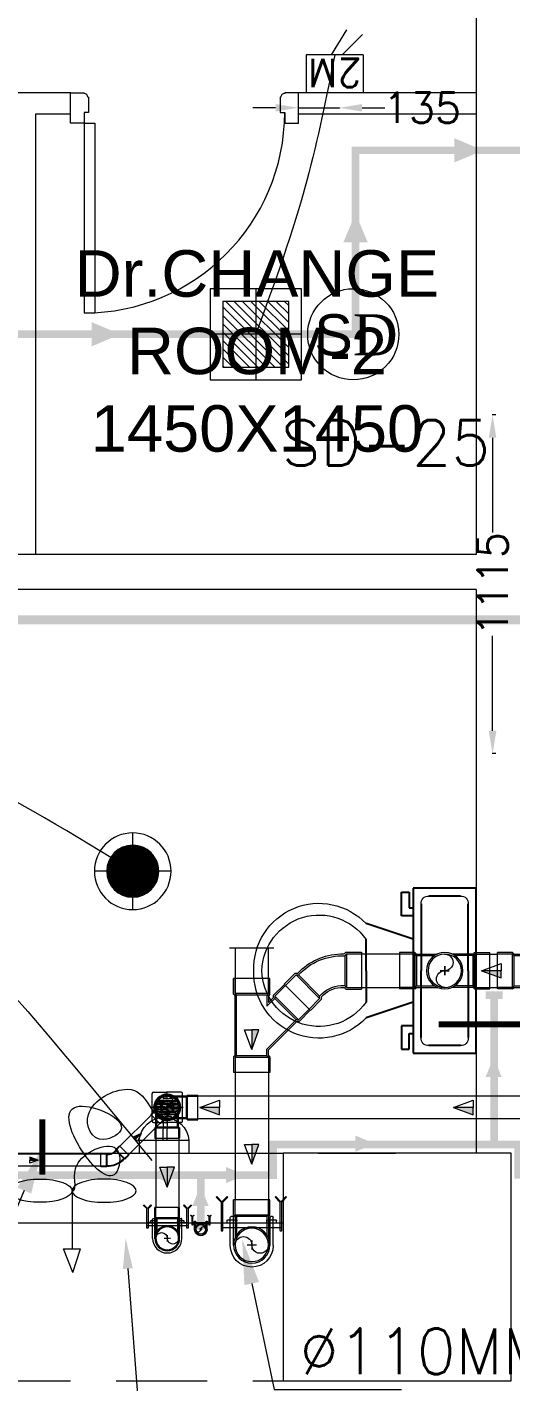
# Model space of a CAD drawing. Extents: x 3505867 to 4040009, y -660366 to -590408.
# Drawn here: x 3526646 to 3528238, y -613707 to -609247 of the extents above; entities that cross this region are included whole.
import ezdxf
from ezdxf import colors
from ezdxf.entities.mleader import LeaderData, LeaderLine
from ezdxf.math import Vec2, Vec3

# ---------------------------------------------------------------- set-up
doc = ezdxf.new("R2010")
doc.units = 0
doc.header["$LTSCALE"] = 6
doc.header["$MEASUREMENT"] = 0
for name, pattern in [('AI9-LType1', [1.875, 1.25, -0.625]), ('CENTER2', [1.125, 0.75, -0.125, 0.125, -0.125]), ('CONTINU', [0]), ('HIDDEN', [0.375, 0.25, -0.125])]:
    doc.linetypes.add(name, pattern=pattern)
doc.layers.get('0').update_dxf_attribs({"linetype": 'CONTINUOUS', "lineweight": 0})
doc.layers.get('Defpoints').update_dxf_attribs({"linetype": 'CONTINUOUS', "lineweight": 0})
for name, color, linetype, lineweight in [('22-FTfix', 8, 'CONTINUOUS', 0), ('24W UPS POWER LIGHT', 5, 'CONTINUOUS', 0), ('Chajja', 7, 'CONTINUOUS', 0), ('COL', 5, 'CONTINUOUS', 0), ('DIM', 7, 'CONTINUOUS', 0), ('DOOR', 44, 'CONTINUOUS', 0), ('ELE-12W LED', 1, 'CONTINUOUS', 0), ('ELE-24W EMERGENCY  LED LIGHT', 5, 'CONTINUOUS', 0), ('ELE-2M UPS P.SB', 3, 'CONTINUOUS', 0), ('ELE-CABLE TRAY', 31, 'CONTINUOUS', 0), ('ELE-EXHAUST FAN', 10, 'CONTINUOUS', 0), ('ELE. DB', 1, 'CONTINUOUS', 0), ('FA-BELOW SMOKE DERECTOR', 1, 'CONTINUOUS', 0), ('FA-FIRE TEXT', 7, 'CONTINUOUS', 0), ('LV.CC CEMARA', 66, 'CONTINUOUS', 0), ('MEP_HVAC_VRF_COPPER_PIPE', 6, 'CONTINUOUS', 0), ('PHE-SP', 1, 'CONTINUOUS', 0), ('phe-text', 1, 'CONTINUOUS', 0), ('PL- WASTE PIPE', 6, 'CONTINUOUS', 0), ('PL-CLAMP', 211, 'CONTINUOUS', 0), ('PL-SOFT  WATER SUPPLY PIPE', 162, 'CONTINUOUS', 0), ('PL-SOIL PIPE', 1, 'CONTINUOUS', 0), ('PL-WATER PIPE CLAMP', 6, 'CONTINUOUS', 0), ('PL-WATER PIPING', 1, 'CONTINUOUS', 0), ('WALL', 10, 'CONTINUOUS', 0)]:
    doc.layers.add(name, color=color, linetype=linetype, lineweight=lineweight)
doc.layers.add('ELE-LIGHTING WIRING', color=7, linetype='CONTINUOUS', lineweight=0, true_color=0x63d7b6)
doc.layers.add('FA-LOOPING', color=200, linetype='CONTINUOUS')
doc.styles.add('ARIAL', font='arial.ttf')
doc.styles.add('PDF Times New Roman', font='times.ttf')
doc.styles.add('ROMANS', font='romans.shx')
doc.styles.get("Standard").update_dxf_attribs({"font": 'SIMPLEX'})
doc.dimstyles.new('AEPL1', dxfattribs={"dimtxt": 100, "dimasz": 75, "dimexe": 1.25, "dimexo": 50, "dimtad": 0, "dimdec": 0, "dimtxsty": 'ROMANS', "dimcen": 2.5, "dimclrd": 7, "dimclre": 7, "dimadec": 0, "dimazin": 0, "dimtfac": 1, "dimtdec": 0, "dimtmove": 0, "dimatfit": 3, "dimfxl": 1, "dimlwd": 0, "dimlwe": 0, "dimarcsym": 0})

# ---------------------------------------------------------------- blocks, each defined once
blk = doc.blocks.new('750')
at = {"layer": 'DOOR'}
for p, q in [((-50, 705), (-47.5, 705)), ((-35, 690), (-35, 692.5)), ((-50, 45), (-47.5, 45)), ((-35, 60), (-35, 57.5)), ((50, 45), (50, 80)), ((50, 80), (675, 80)), ((50, 45), (675, 45)), ((675, 45), (675, 80))]:
    blk.add_line(p, q, dxfattribs=at)
for points in [[(15, 690), (15, 705), (50, 705), (50, 750), (-50, 750), (-50, 705)], [(-35, 690), (15, 690)], [(15, 60), (15, 45), (50, 45), (50, 0), (-50, 0), (-50, 45)], [(-35, 60), (15, 60)]]:
    blk.add_lwpolyline(points, dxfattribs=at)
for centre, start, end in [((-35, 705), 180, 270), ((-35, 45), 90, 180)]:
    blk.add_arc(centre, 12.5, start, end, dxfattribs=at)
at = {"layer": 'DOOR', "color": 145}
blk.add_arc((15, 45), 660, 0, 90, dxfattribs=at)
blk = doc.blocks.new('rhej')
at = {"color": 8, "lineweight": 25}
for p, q in [((310.4, 279.4), (310.4, -263.7)), ((517.3, 279.4), (310.4, 279.4)), ((517.3, 7.8), (517.3, 279.4)), ((271.6, 188.9), (271.6, 266.4)), ((271.6, 266.4), (297.5, 266.4)), ((297.5, 266.4), (297.5, 214.7)), ((336.3, 227.7), (336.3, 7.8)), ((465.6, 253.5), (362.2, 253.5)), ((491.5, 7.8), (491.5, 227.7)), ((310.4, 188.9), (271.6, 188.9)), ((297.5, 214.7), (310.4, 214.7)), ((310.4, 111.3), (155.3, 163)), ((155.3, 7.8), (155.3, 111.3)), ((155.3, 7.8), (155.3, -95.6)), ((336.3, -212), (336.3, 7.8)), ((491.5, 7.8), (491.5, -212)), ((517.3, -263.7), (517.3, 7.8)), ((310.4, -95.6), (155.3, -147.3)), ((271.6, -173.2), (271.6, -250.8)), ((310.4, -173.2), (271.6, -173.2)), ((297.5, -250.8), (297.5, -199.1)), ((297.5, -199.1), (310.4, -199.1)), ((271.6, -250.8), (297.5, -250.8)), ((310.4, -263.7), (517.3, -263.7)), ((465.6, -237.9), (362.2, -237.9))]:
    blk.add_line(p, q, dxfattribs=at)
at = {"color": 8, "extrusion": (0, 0, -1)}
for centre, major_axis, start_param, end_param in [((0, 15.7), (151.4, -151.4), 2.319632, 4.738539), ((358.9, 230.9), (-16.2, -16.2), 0.643501, 2.498091), ((468.8, 230.9), (16.2, -16.2), 3.785094, 5.639684), ((0.9, 2.3), (-133.6, -133.6), 0.814663, 3.31238), ((0, 0), (-151.4, -151.4), 4.686239, 7.105146), ((0.9, 13.4), (-133.6, -133.6), 4.541602, 7.039318), ((358.9, -215.2), (-16.2, -16.2), -0.927295, 0.927295), ((468.8, -215.2), (16.2, -16.2), 5.35589, 7.21048)]:
    blk.add_ellipse(centre, major_axis=major_axis, ratio=1, start_param=start_param, end_param=end_param, dxfattribs=at)
blk = doc.blocks.new('CIVIL IVF')
at = {"layer": 'Chajja', "color": 8, "linetype": 'HIDDEN', "ltscale": 200}
blk.add_line((-33055, 235.2), (-10540, 235.2), dxfattribs=at)
at = {"layer": 'COL', "color": 8}
blk.add_lwpolyline([(-15555, 985.2), (-16305, 985.2), (-16305, 235.2), (-15555, 235.2)], close=True, dxfattribs=at)
at = {"layer": 'WALL', "color": 8, "linetype": 'ByBlock'}
for p, q in [((-15670, 6910.2), (-15670, 2955.2)), ((-17005, 4475.2), (-17775, 4475.2)), ((-17005, 4405.2), (-17005, 4475.2)), ((-15670, 4475.2), (-16255, 4475.2)), ((-16255, 4405.2), (-16255, 4475.2)), ((-17120, 4405.2), (-17120, 2955.2)), ((-17005, 4405.2), (-17120, 4405.2)), ((-15670, 4405.2), (-16255, 4405.2)), ((-15670, 2955.2), (-19365, 2955.2)), ((-15670, 2840.2), (-19365, 2840.2)), ((-15670, 2840.2), (-15670, 985.2)), ((-20230, 985.2), (-16305, 985.2)), ((-22265, 755.2), (-16305, 755.2))]:
    blk.add_line(p, q, dxfattribs=at)
at = {"layer": 'WALL', "color": 8, "lineweight": 0}
blk.add_line((-16190, 985.2), (-15935, 985.2), dxfattribs=at)
at = {"layer": 'DOOR', "color": 8, "rotation": 270}
blk.add_blockref('750', (-17005, 4425.2), dxfattribs=at)
at = {"layer": 'WALL', "color": 8, "linetype": 'ByBlock'}
blk.add_blockref('rhej', (-16187.3, 1577.3), dxfattribs=at)
at = {"layer": 'DIM', "color": 8, "insert": (-16391.1, 3624.2), "char_height": 153, "width": 1198.956, "attachment_point": 5, "style": 'ARIAL'}
blk.add_mtext('Dr.CHANGE\\PROOM-2\\P1450X1450', dxfattribs=at)
blk = doc.blocks.new('RISER UP 100')
at = {"color": 0, "linetype": 'Continuous'}
for p, q in [((-98.5, 60), (-148.5, 60)), ((-148.5, -60), (-148.5, 60)), ((-98.5, 60), (-93.5, 55)), ((-93.5, 55), (-24, 55)), ((-98.5, -60), (-148.5, -60)), ((-98.5, -60), (-93.5, -55)), ((-93.5, -55), (-24, -55))]:
    blk.add_line(p, q, dxfattribs=at)
at = {"color": 8, "linetype": 'Continuous', "lineweight": 0, "ltscale": 0.005}
for p, q in [((-98.5, 55), (-148.5, 55)), ((-98.5, -55), (-98.5, 55)), ((-98.5, 55), (-93.5, 50)), ((-93.5, -50), (-93.5, 50)), ((-93.5, 50), (-33.2, 50)), ((-98.5, -55), (-148.5, -55)), ((-98.5, -55), (-93.5, -50)), ((-93.5, -50), (-33.2, -50))]:
    blk.add_line(p, q, dxfattribs=at)
at = {"color": 8, "linetype": 'CENTER2', "lineweight": 0}
for p, q in [((-15, 0), (15, 0)), ((0, 15), (0, -15))]:
    blk.add_line(p, q, dxfattribs=at)
at = {"color": 0, "linetype": 'Continuous'}
blk.add_circle((0, 0), 60, dxfattribs=at)
at = {"color": 8, "linetype": 'Continuous', "lineweight": 0, "ltscale": 0.005}
blk.add_circle((0, 0), 55, dxfattribs=at)
at = {"color": 8, "linetype": 'Continuous', "lineweight": 0}
for centre, start, end in [((0, 27.5), 90, 270), ((0, -27.5), 270, 90)]:
    blk.add_arc(centre, 27.5, start, end, dxfattribs=at)
blk = doc.blocks.new('clamp')
at = {"layer": 'PL-CLAMP'}
for p, q in [((105.4, 198.4), (168.6, 198.4)), ((105.4, 191.1), (168.6, 191.1)), ((156.2, 205.8), (161.2, 205.8)), ((156.2, 183.7), (161.2, 183.7)), ((163.2, 185.7), (163.2, 203.8)), ((170.6, 196.4), (170.6, 193.1)), ((105.4, 109.4), (168.6, 109.4)), ((105.4, 102), (168.6, 102)), ((156.2, 116.8), (161.2, 116.8)), ((156.2, 94.7), (161.2, 94.7)), ((163.2, 96.7), (163.2, 114.8)), ((170.6, 107.4), (170.6, 104))]:
    blk.add_line(p, q, dxfattribs=at)
for points in [[(138.4, 216.5, -0.414214), (139.4, 217.5), (203.1, 217.5), (214, 228.4), (215.4, 227), (203.9, 215.5), (215.3, 204), (213.9, 202.6), (203, 213.5), (139.4, 213.5, -0.414214), (138.4, 214.5), (138.4, 216.5)], [(138.4, 84.3, -0.414214), (139.4, 85.3), (203.1, 85.3), (214, 96.3), (215.4, 94.9), (203.9, 83.3), (215.3, 71.9), (213.9, 70.5), (203, 81.3), (139.4, 81.3, -0.414214), (138.4, 82.3), (138.4, 84.3)]]:
    blk.add_lwpolyline(points, format="xyb", dxfattribs=at)
for points in [[(146.2, 81.3), (146.2, 217.5)], [(156.2, 81.3), (156.2, 217.5)]]:
    blk.add_lwpolyline(points, dxfattribs=at)
for centre, radius, start, end in [((105.4, 150.2), 48.2, 90, 270), ((161.2, 203.8), 2, 0, 90), ((161.2, 185.7), 2, 270, 0), ((168.6, 196.4), 2, 0, 90), ((168.6, 193.1), 2, 270, 0), ((161.2, 114.8), 2, 0, 90), ((161.2, 96.7), 2, 270, 0), ((168.6, 107.4), 2, 0, 90), ((168.6, 104), 2, 270, 0)]:
    blk.add_arc(centre, radius, start, end, dxfattribs=at)
blk = doc.blocks.new('A$C0B1B3CFA')
at = {"layer": 'PHE-SP'}
h = blk.add_hatch(color=7, dxfattribs=at)
h.dxf.hatch_style = 1
h.paths.add_polyline_path([(-0.0495, 0.0226), (-0.0495, 0), (0.0124, 0)])
at = {"layer": 'PHE-SP', "color": 7}
for points in [[(-0.0495, 0), (0.0124, 0), (-0.0495, 0.0226), (-0.0495, 0)], [(-0.0495, 0), (0.0124, 0), (-0.0495, -0.0226), (-0.0495, 0)]]:
    blk.add_lwpolyline(points, dxfattribs=at)
blk = doc.blocks.new('Z$W@#3BD47561')
at = {"layer": 'PHE-SP', "xscale": 49.00933755098914, "yscale": 49.00933755098914, "zscale": 49.00933755098914, "rotation": 270}
blk.add_blockref('A$C0B1B3CFA', (0, 0), dxfattribs=at)
blk = doc.blocks.new('Z$W@#4AA511D8')
at = {"layer": 'phe-text', "linetype": 'ByBlock', "lineweight": -2, "ltscale": 0.5, "xscale": 0.0244727334018079, "yscale": 0.0244727334018079, "zscale": 0.0244727334018079, "rotation": 270}
blk.add_blockref('Z$W@#3BD47561', (0.0148, 0), dxfattribs=at)
blk = doc.blocks.new('A$C525867A1')
at = {"layer": '22-FTfix', "color": 1, "lineweight": 0}
for p, q in [((-3.7, 76.6), (-40.1, 40.1)), ((76.4, 3.7), (3.3, 76.6)), ((-76.6, 3.5), (-40.1, 40.1)), ((42, 42.1), (-42, -42.1)), ((-3.5, -76.4), (-76.6, -3.4)), ((3.4, -76.4), (39.9, -39.8)), ((76.4, -3.3), (39.9, -39.8))]:
    blk.add_line(p, q, dxfattribs=at)
at = {"layer": '22-FTfix', "color": 1, "linetype": 'AI9-LType1', "lineweight": 0}
blk.add_line((42, -41.9), (-42.2, 42.1), dxfattribs=at)
at = {"layer": '22-FTfix', "color": 3, "lineweight": 0}
for p, q in [((-18.4, 18.3), (-39.5, -2.8)), ((-10.4, 10.4), (-35.8, -15.1)), ((-14.5, 14.5), (-35.7, -6.6)), ((-23.3, 23.2), (-32.4, 14)), ((-6.5, 6.5), (-31.9, -18.9)), ((-23.3, 23.2), (-14.1, 32.4)), ((-18.4, 18.3), (2.7, 39.5)), ((-14.5, 14.5), (6.6, 35.7)), ((-10.4, 10.4), (15, 35.8)), ((-6.5, 6.5), (18.9, 32)), ((-1.9, 1.2), (-1.5, 1.5)), ((-1.4, 0.7), (-1.9, 1.2)), ((-1.2, 1.9), (-1.5, 1.5)), ((-0.7, 1.4), (-1.2, 1.9)), ((1.2, 1.9), (0.7, 1.4)), ((1.9, 1.2), (1.2, 1.9)), ((1.9, 1.2), (1.4, 0.7)), ((5.2, 9.3), (24.6, 28.7)), ((6.5, -6.5), (31.9, 18.9)), ((9.2, 5.2), (28.6, 24.6)), ((10.4, -10.4), (35.8, 15.1)), ((14.5, -14.5), (35.7, 6.6)), ((18.4, -18.3), (39.5, 2.8)), ((-9.2, -5.2), (-28.6, -24.6)), ((-5.2, -9.3), (-24.6, -28.7)), ((6.5, -6.5), (-18.9, -32)), ((10.4, -10.4), (-15, -35.8)), ((14.5, -14.5), (-6.6, -35.7)), ((18.4, -18.3), (-2.7, -39.5)), ((-1.9, -1.2), (-1.4, -0.7)), ((-1.2, -1.9), (-1.9, -1.2)), ((-1.2, -1.9), (-0.7, -1.4)), ((1.2, -1.9), (0.7, -1.4)), ((1.2, -1.9), (1.5, -1.5)), ((1.9, -1.2), (1.4, -0.7)), ((1.9, -1.2), (1.5, -1.5)), ((23.3, -23.2), (14.1, -32.4)), ((23.3, -23.2), (32.4, -14))]:
    blk.add_line(p, q, dxfattribs=at)
at = {"layer": '22-FTfix', "color": 1, "lineweight": 0}
blk.add_circle((-0.1, 0.1), 49.4, dxfattribs=at)
at = {"layer": '22-FTfix', "color": 3, "lineweight": 0}
for centre, radius in [((0, 0), 45.2), ((-0.1, -0.1), 44.9), ((0, 0), 4.18), ((0, 0), 3.93)]:
    blk.add_circle(centre, radius, dxfattribs=at)
at = {"layer": '22-FTfix', "color": 1, "lineweight": 0}
for points in [[(-35.3, 35.2), (-15.9, 54.6), (15.5, 54.6), (35, 35.3), (54.4, 15.9), (54.4, -15.6), (35, -35)], [(-35.3, 35.2), (-54.6, 15.8), (-54.6, -15.7), (-35.2, -35), (-15.8, -54.4), (15.7, -54.4), (35, -35)]]:
    blk.add_open_spline(points, degree=3, knots=[0, 0, 0, 0, 1, 1, 1, 2, 2, 2, 2], dxfattribs=at)
for points in [[(3.3, 76.6), (1.4, 78.5), (-1.8, 78.5), (-3.7, 76.6)], [(-76.6, 3.5), (-78.5, 1.6), (-78.5, -1.5), (-76.6, -3.4)], [(76.4, -3.3), (78.3, -1.4), (78.3, 1.8), (76.4, 3.7)], [(-3.5, -76.4), (-1.6, -78.3), (1.5, -78.3), (3.4, -76.4)]]:
    blk.add_open_spline(points, degree=3, dxfattribs=at)
at = {"layer": '22-FTfix', "color": 3, "lineweight": 0}
for points in [[(-36.8, 17.1), (-37.4, 15.7), (-36.8, 14.1), (-35.5, 13.5), (-34.4, 13), (-33.2, 13.2), (-32.4, 14)], [(-14.1, 32.4), (-13, 33.4), (-13, 35.2), (-14.1, 36.2), (-14.9, 37), (-16.1, 37.2), (-17.2, 36.7)], [(6.6, 35.7), (7.6, 36.7), (7.6, 38.5), (6.6, 39.5), (5.5, 40.6), (3.8, 40.6), (2.7, 39.5)], [(5.2, 9.3), (4.1, 8.1), (4.1, 6.3), (5.2, 5.2), (6.3, 4.1), (8.1, 4.1), (9.2, 5.2)], [(18.9, 32), (19.9, 33), (19.9, 34.8), (18.9, 35.8), (17.8, 36.9), (16.1, 36.9), (15, 35.8)], [(28.6, 24.6), (29.7, 25.7), (29.7, 27.6), (28.6, 28.7), (27.5, 29.8), (25.7, 29.8), (24.6, 28.7)], [(35.8, 15.1), (36.8, 16.2), (36.8, 17.9), (35.8, 18.9), (34.7, 20), (33, 20), (31.9, 18.9)], [(39.5, 2.8), (40.6, 3.9), (40.5, 5.6), (39.5, 6.6), (38.4, 7.7), (36.7, 7.7), (35.7, 6.6)], [(-39.5, -2.8), (-40.6, -3.9), (-40.5, -5.6), (-39.5, -6.6), (-38.4, -7.7), (-36.7, -7.7), (-35.7, -6.6)], [(-35.8, -15.1), (-36.8, -16.2), (-36.8, -17.9), (-35.8, -18.9), (-34.7, -20), (-33, -20), (-31.9, -18.9)], [(-28.6, -24.6), (-29.7, -25.7), (-29.7, -27.6), (-28.6, -28.7), (-27.5, -29.8), (-25.7, -29.8), (-24.6, -28.7)], [(-18.9, -32), (-19.9, -33), (-19.9, -34.8), (-18.9, -35.8), (-17.8, -36.9), (-16.1, -36.9), (-15, -35.8)], [(-5.2, -9.3), (-4.1, -8.1), (-4.1, -6.3), (-5.2, -5.2), (-6.3, -4.1), (-8.1, -4.1), (-9.2, -5.2)], [(-6.6, -35.7), (-7.6, -36.7), (-7.6, -38.4), (-6.6, -39.5), (-5.5, -40.6), (-3.8, -40.6), (-2.7, -39.5)], [(14.1, -32.4), (13, -33.4), (13, -35.1), (14.1, -36.2), (14.9, -37), (16.1, -37.2), (17.2, -36.7)], [(36.8, -17.1), (37.4, -15.7), (36.8, -14.1), (35.5, -13.5), (34.4, -13), (33.2, -13.2), (32.4, -14)]]:
    blk.add_open_spline(points, degree=3, knots=[0, 0, 0, 0, 1, 1, 1, 2, 2, 2, 2], dxfattribs=at)
for points in [[(-28.7, 28.6), (-32, 25.3), (-34.8, 21.4), (-36.8, 17.1)], [(-17.2, 36.7), (-21.4, 34.7), (-25.3, 32), (-28.7, 28.6)], [(-1.4, -0.7), (-1, -0.3), (-1, 0.3), (-1.4, 0.7)], [(-0.7, 1.4), (-0.3, 1), (0.3, 1), (0.7, 1.4)], [(1.4, 0.7), (1, 0.3), (1, -0.3), (1.4, -0.7)], [(0.7, -1.4), (0.3, -1), (-0.3, -1), (-0.7, -1.4)], [(17.2, -36.7), (21.4, -34.7), (25.3, -32), (28.7, -28.6)], [(28.7, -28.6), (32, -25.3), (34.8, -21.4), (36.8, -17.1)]]:
    blk.add_open_spline(points, degree=3, dxfattribs=at)
blk = doc.blocks.new('G$C6D3250BF')
at = {"layer": 'PL- WASTE PIPE', "linetype": 'ByBlock', "ltscale": 5, "xscale": -0.08841918452952499, "yscale": 0.08841918454157253, "zscale": 0.08841918448567115, "rotation": 225.0593839872961}
blk.add_blockref('A$C525867A1', (0, 0), dxfattribs=at)
blk = doc.blocks.new('WATER PIPE CLAMP')
at = {"layer": 'PL-CLAMP'}
for p, q in [((-61.4, 87.2), (-62.5, 86.1)), ((-62.5, 86.1), (-54, 77.6)), ((-52.5, 78.2), (-61.4, 87.2)), ((-43.4, 87.3), (-52.5, 78.2)), ((-50.9, 77.6), (-42.3, 86.2)), ((-42.3, 86.2), (-43.4, 87.3)), ((42.1, 87.2), (41, 86.1)), ((41, 86.1), (49.5, 77.6)), ((51.1, 78.3), (42.1, 87.2)), ((60.2, 87.4), (51.1, 78.3)), ((52.7, 77.6), (61.3, 86.2)), ((61.3, 86.2), (60.2, 87.4)), ((-54, 77.6), (-54, 27.7)), ((-54, 40.9), (52.7, 41)), ((-54, 33.1), (52.7, 33.1)), ((-53.2, 27), (-51.7, 27)), ((-50.9, 27.7), (-50.9, 77.6)), ((-43.6, 40.9), (-43.6, 44.8)), ((-42, 46.4), (-27.8, 46.4)), ((-37.8, 1.1), (-37.8, 50.6)), ((-33.6, 52.2), (-36.2, 52.2)), ((-32, 1.1), (-32, 50.6)), ((-26.2, 40.9), (-26.3, 44.8)), ((26.2, 41), (26.2, 44.8)), ((27.8, 46.4), (41.9, 46.4)), ((32, 1.1), (32, 50.6)), ((36.2, 52.2), (33.5, 52.2)), ((37.8, 1.1), (37.7, 50.6)), ((43.5, 41), (43.5, 44.8)), ((49.5, 77.6), (49.6, 27.8)), ((50.3, 27), (51.9, 27)), ((52.7, 27.8), (52.7, 77.6))]:
    blk.add_line(p, q, dxfattribs=at)
for centre, radius, start, end in [((-53.2, 27.7), 0.784, 180.02402, 270.02402), ((-51.7, 27.7), 0.784, 270.02402, 0.02402), ((-42, 44.8), 1.57, 90.025, 180.025), ((-36.2, 50.6), 1.57, 90.025, 180.025), ((0, 1.1), 37.8, 180.025, 0.025), ((-33.6, 50.6), 1.57, 0.025, 90.025), ((-27.8, 44.8), 1.57, 0.025, 90.025), ((27.8, 44.8), 1.57, 90.025, 180.025), ((33.5, 50.6), 1.57, 90.025, 180.025), ((36.2, 50.6), 1.57, 0.025, 90.025), ((41.9, 44.8), 1.57, 0.025, 90.025), ((50.3, 27.8), 0.784, 180.02402, 270.02402), ((51.9, 27.8), 0.784, 270.02402, 0.02402)]:
    blk.add_arc(centre, radius, start, end, dxfattribs=at)
blk = doc.blocks.new('1234WE12')
at = {"layer": 'PL-SOFT  WATER SUPPLY PIPE', "color": 8, "linetype": 'CENTER2', "lineweight": 0}
for p, q in [((4.4, 0), (-4.4, 0)), ((0, 4.4), (0, -4.3))]:
    blk.add_line(p, q, dxfattribs=at)
at = {"layer": 'PL-SOFT  WATER SUPPLY PIPE', "color": 3, "linetype": 'Continuous'}
blk.add_circle((0, 0), 17.5, dxfattribs=at)
at = {"layer": 'PL-SOFT  WATER SUPPLY PIPE', "color": 8, "linetype": 'Continuous', "lineweight": 0, "ltscale": 0.005}
blk.add_circle((0, 0), 16, dxfattribs=at)
at = {"layer": 'PL-SOFT  WATER SUPPLY PIPE', "color": 8, "linetype": 'Continuous', "lineweight": 0}
for centre, start, end in [((-8, 0), 180.1383, 0.1383), ((8, 0), 0.1383, 180.1383)]:
    blk.add_arc(centre, 8, start, end, dxfattribs=at)
blk = doc.blocks.new('100 ELBOW')
at = {"color": 0, "linetype": 'Continuous'}
for p, q in [((72.2, 60.9), (66.6, 55.2)), ((72.2, 60.9), (123.7, 60.9)), ((123.7, 60.9), (123.7, -60.9)), ((-77.3, 0.5), (-85.9, -8)), ((-94.1, -8), (-130.6, -44.4)), ((-130.6, -44.4), (-44.4, -130.6)), ((-94.1, -8), (-85.9, -8)), ((-0.4, -78.2), (-8, -85.8)), ((-8, -94.1), (-8, -85.8)), ((72.2, -60.9), (66.4, -55.1)), ((72.2, -60.9), (123.7, -60.9)), ((-8, -94.1), (-44.4, -130.6))]:
    blk.add_line(p, q, dxfattribs=at)
at = {"color": 8, "linetype": 'Continuous', "lineweight": 0, "ltscale": 0.005}
for p, q in [((68.7, -49.1), (68.7, 49.1)), ((74.6, 55), (68.9, 49.3)), ((74.6, -55), (74.6, 55)), ((74.6, 55), (123.7, 55)), ((-91.7, -13.9), (-126.4, -48.6)), ((-91.7, -13.9), (-13.9, -91.7)), ((-91.7, -13.9), (-83.3, -13.9)), ((-83.4, -13.9), (-13.9, -83.3)), ((-4.5, -73.9), (-13.9, -83.3)), ((-13.9, -91.7), (-13.9, -83.3)), ((74.6, -55), (68.9, -49.3)), ((74.6, -55), (123.7, -55)), ((-13.9, -91.7), (-48.6, -126.4))]:
    blk.add_line(p, q, dxfattribs=at)
at = {"color": 8, "linetype": 'Continuous', "ltscale": 0.005}
blk.add_line((-72.3, -2.8), (-73.3, -3.7), dxfattribs=at)
at = {"color": 8, "linetype": 'Continuous', "lineweight": 0, "ltscale": 0.005}
for centre, radius, start, end in [((61.5, -148.1), 197.5, 87.8618, 137.18), ((60.9, -147.1), 98.2, 85.3383, 131.766)]:
    blk.add_arc(centre, radius, start, end, dxfattribs=at)
at = {"color": 0, "linetype": 'Continuous'}
for centre, radius, start, end in [((61.6, -148.2), 203.5, 88.5977, 133.0508), ((60.9, -147.1), 92.3, 86.6643, 131.6643)]:
    blk.add_arc(centre, radius, start, end, dxfattribs=at)
blk = doc.blocks.new('Y 100x100')
at = {"color": 0, "linetype": 'Continuous'}
for p, q in [((-107.5, 192.3), (-192.3, 107.5)), ((-70.7, 155.5), (-107.5, 192.3)), ((-60, 159.9), (-60, 212)), ((-60, 212), (60, 212)), ((60, 159.9), (60, 212)), ((-70.7, 155.5), (-70.7, 148.4)), ((-70.7, 148.4), (-55, 132.8)), ((-60, 159.9), (-55, 154.9)), ((-55, 154.9), (-55, 132.8)), ((60, 159.9), (55, 154.9)), ((55, -40.9), (55, 154.9)), ((-155.5, 70.7), (-192.3, 107.5)), ((-155.5, 70.7), (-148.4, 70.7)), ((-55, -22.8), (-148.4, 70.7)), ((-60, -45.9), (-55, -40.9)), ((-55, -40.9), (-55, -22.8)), ((60, -45.9), (55, -40.9)), ((-60, -45.9), (-60, -98)), ((60, -45.9), (60, -98)), ((-60, -98), (60, -98))]:
    blk.add_line(p, q, dxfattribs=at)
at = {"color": 8, "linetype": 'Continuous', "lineweight": 0, "ltscale": 0.005}
for p, q in [((-75.7, 153.4), (-111, 188.8)), ((-55, 162), (-55, 212)), ((55, 162), (55, 212)), ((-75.7, 153.4), (-153.4, 75.7)), ((-75.7, 146.4), (-146.4, 75.7)), ((-75.7, 153.4), (-75.7, 146.4)), ((-50, 120.7), (-75.7, 146.4)), ((-55, 162), (55, 162)), ((-55, 162), (-50, 157)), ((-50, 157), (50, 157)), ((-50, 157), (-50, 120.7)), ((55, 162), (50, 157)), ((50, -43), (50, 157)), ((-153.4, 75.7), (-188.8, 111)), ((-153.4, 75.7), (-146.4, 75.7)), ((-50, -20.7), (-146.4, 75.7)), ((-55, -48), (-50, -43)), ((-50, -43), (-50, -20.7)), ((-50, -43), (50, -43)), ((55, -48), (50, -43)), ((-55, -48), (-55, -98)), ((-55, -48), (55, -48)), ((55, -48), (55, -98))]:
    blk.add_line(p, q, dxfattribs=at)
blk = doc.blocks.new('G$C99CFA899')
at = {"layer": 'PL-SOIL PIPE', "color": 1, "linetype": 'Continuous', "xscale": -0.04000032317017042, "yscale": 0.04000032313166619, "zscale": 0.04000032317841742, "rotation": 359.9085631603115}
blk.add_blockref('Y 100x100', (0, 0), dxfattribs=at)
blk = doc.blocks.new('18W LED')
at = {"layer": 'ELE-12W LED'}
h = blk.add_hatch(dxfattribs=at)
h.set_pattern_fill('ANSI31', color=252)
h.set_pattern_definition([(45, (-1135553.9097, 459369.4158), (-2.24506403, 2.24506403), [])])
edge = h.paths.add_edge_path()
edge.add_arc((0, 0), 85.7, 0, 360)
at = {"layer": 'ELE-12W LED', "color": 1}
for p, q in [((0, -126.1), (0, 126.1)), ((-126.1, 0), (126.1, 0))]:
    blk.add_line(p, q, dxfattribs=at)
for radius in [126.1, 85.7]:
    blk.add_circle((0, 0), radius, dxfattribs=at)
blk = doc.blocks.new('A$C44D17E71')
at = {"layer": 'ELE-EXHAUST FAN', "color": 1}
for p, q in [((-13.3, 0.72), (-9.75, 2.1)), ((-9.75, 2.1), (-9.75, -0.48)), ((-13.3, 0.72), (-9.75, -0.48)), ((-0.97, 0.81), (-9.75, 0.81)), ((6.62, -9.32), (4.71, -9.31)), ((4.71, -9.31), (4.71, -16.8)), ((6.59, -16.81), (6.62, -9.32)), ((6.61, -12.95), (10.07, -12.97)), ((6.61, -13.55), (10.06, -13.57)), ((6.59, -16.81), (4.71, -16.8))]:
    blk.add_line(p, q, dxfattribs=at)
blk.add_ellipse((-0.97, 5.64), major_axis=(0, -4.83), ratio=0.36355, dxfattribs=at)
at = {"layer": 'ELE-EXHAUST FAN', "color": 1, "extrusion": (0, 0, -1)}
blk.add_ellipse((-0.97, -4.02), major_axis=(0, 4.83), ratio=0.36355, dxfattribs=at)
blk.add_ellipse((6.31, -13.06), major_axis=(0.02, 3.76), ratio=1, start_param=0.079283, end_param=3.06231, dxfattribs=at)
at = {"layer": 'ELE-EXHAUST FAN', "color": 1}
blk.add_open_spline([(-1.04, 0.81), (-0.79, -0.3), (3.44, 2.5), (7.59, -7.04), (-0.96, -5.98), (5.22, 0.41), (14.27, 3.09), (9.16, -9.39), (5.43, -2.53), (11.73, 0.02), (16.82, -10.79), (10.14, -10.71), (10.07, -12.97)], degree=3, knots=[0, 0, 0, 0, 6.261699, 12.352893, 15.787239, 21.858742, 28.752755, 35.678217, 39.225495, 45.354107, 53.693878, 67.421453, 67.421453, 67.421453, 67.421453], dxfattribs=at)
blk = doc.blocks.new('24w led emeregency')
at = {"layer": 'ELE-24W EMERGENCY  LED LIGHT'}
h = blk.add_hatch(dxfattribs=at)
h.set_pattern_fill('ANSI31', scale=166.67, style=0)
h.paths.add_polyline_path([(-115.4, -115.4), (-115.4, 115.4), (115.4, 115.4), (115.4, -115.4)])
at = {"layer": 'ELE-24W EMERGENCY  LED LIGHT', "color": 5}
for p, q in [((0, 160), (0, -160)), ((-160, 0), (160, 0))]:
    blk.add_line(p, q, dxfattribs=at)
for points in [[(-160, -160), (-160, 160), (160, 160), (160, -160)], [(-115.4, -115.4), (-115.4, 115.4), (115.4, 115.4), (115.4, -115.4)]]:
    blk.add_lwpolyline(points, close=True, dxfattribs=at)
blk = doc.blocks.new('2M UPS SB')
at = {"layer": 'ELE-2M UPS P.SB', "color": 3}
for p, q in [((-133.8, 160), (-69.3, 265.2)), ((-88.2, 160), (-3.4, 244.9)), ((-240, 160), (-240, 0)), ((0, 160), (-240, 160)), ((0, 160), (0, 0))]:
    blk.add_line(p, q, dxfattribs=at)
blk.add_text('2M', height=120, rotation=180, dxfattribs=at).set_placement((-6, 143))
blk = doc.blocks.new('*D537')
at = {"layer": 'Defpoints', "color": 0, "linetype": 'ByBlock', "transparency": 16777216}
for p in [(-9995, 4475.2), (-9860, 4475.2), (-9860, 4425.6)]:
    blk.add_point(p, dxfattribs=at)
at = {"layer": 'ELE-CABLE TRAY', "color": 7, "linetype": 'ByBlock', "lineweight": 0, "transparency": 16777216}
for p, q in [((-10070, 4425.6), (-10145, 4425.6)), ((-9995, 4425.6), (-9860, 4425.6)), ((-9995, 4425.2), (-9995, 4424.4)), ((-9860, 4425.2), (-9860, 4424.4)), ((-9785, 4425.6), (-9710, 4425.6))]:
    blk.add_line(p, q, dxfattribs=at)
at = {"layer": 'ELE-CABLE TRAY', "color": 7, "linetype": 'ByBlock', "transparency": 16777216}
for points in [[(-10070, 4413.1), (-10070, 4438.1), (-9995, 4425.6)], [(-9785, 4438.1), (-9785, 4413.1), (-9860, 4425.6)]]:
    blk.add_solid(points, dxfattribs=at)
at = {"layer": 'ELE-CABLE TRAY', "color": 0, "linetype": 'ByBlock', "transparency": 16777216, "insert": (-9587.9, 4425.6), "char_height": 100, "attachment_point": 5, "style": 'ROMANS'}
blk.add_mtext('135', dxfattribs=at)
blk = doc.blocks.new('*D308')
at = {"layer": 'Defpoints', "color": 0, "linetype": 'ByBlock', "transparency": 16777216}
for p in [(-9295, 3414.8), (-9355.9, 2300.2), (-9295, 2300.2)]:
    blk.add_point(p, dxfattribs=at)
at = {"layer": 'ELE-CABLE TRAY', "color": 7, "linetype": 'ByBlock', "lineweight": 0, "transparency": 16777216}
for p, q in [((-9345, 3414.8), (-9357.2, 3414.8)), ((-9355.9, 3339.8), (-9355.9, 3027.2)), ((-9355.9, 2375.2), (-9355.9, 2687.8)), ((-9345, 2300.2), (-9357.2, 2300.2))]:
    blk.add_line(p, q, dxfattribs=at)
at = {"layer": 'ELE-CABLE TRAY', "color": 7, "linetype": 'ByBlock', "transparency": 16777216}
for points in [[(-9343.4, 3339.8), (-9368.4, 3339.8), (-9355.9, 3414.8)], [(-9368.4, 2375.2), (-9343.4, 2375.2), (-9355.9, 2300.2)]]:
    blk.add_solid(points, dxfattribs=at)
at = {"layer": 'ELE-CABLE TRAY', "color": 0, "linetype": 'ByBlock', "transparency": 16777216, "insert": (-9355.9, 2857.5), "char_height": 100, "attachment_point": 5, "rotation": 90, "style": 'ROMANS'}
blk.add_mtext('1115', dxfattribs=at)
blk = doc.blocks.new('SMOKE DETECTOR')
at = {"layer": 'FA-BELOW SMOKE DERECTOR', "color": 7}
blk.add_circle((931028.7, -118293.9), 166, dxfattribs=at)
at = {"layer": 'FA-BELOW SMOKE DERECTOR', "insert": (930887.1, -118373), "char_height": 150, "attachment_point": 7, "style": 'PDF Times New Roman'}
blk.add_mtext('{\\fArial|b0|i0|c0|p34;S}D', dxfattribs=at)
blk = doc.blocks.new('DSFREWR')
at = {"layer": 'FA-LOOPING', "linetype": 'ByBlock', "const_width": 25}
blk.add_lwpolyline([(-15870.4, 6646.5), (-10895, 6646.5), (-10895, 6073.5), (-11334.2, 6073.5), (-11334.2, 3680.2), (-9806.8, 3680.2), (-9806.8, 4285.6), (-1870.8, 4285.6)], dxfattribs=at)
at = {"layer": 'FA-LOOPING', "color": 200, "linetype": 'CONTINU'}
for points in [[(-9482.2, 4285.6, 80.4, 0, 0), (-9387.4, 4285.6, 0, 0, 0)], [(-9806.8, 3982.9, 80.4, 0, 0), (-9806.8, 4077.7, 0, 0, 0)], [(-10675.6, 3680.2, 80.4, 0, 0), (-10580.8, 3680.2, 0, 0, 0)]]:
    blk.add_lwpolyline(points, format="xyseb", dxfattribs=at)
at = {"layer": 'FA-BELOW SMOKE DERECTOR', "color": 6, "xscale": 0.9035551315104862, "yscale": 0.9035551315104862, "zscale": 0.9035551315104862}
blk.add_blockref('SMOKE DETECTOR', (-851049.9, 110565.2), dxfattribs=at)
at = {"layer": 'FA-FIRE TEXT', "color": 200, "linetype": 'CONTINU', "insert": (-10051.2, 3397.9), "char_height": 150, "width": 349.838, "attachment_point": 1, "style": 'ROMANS'}
blk.add_mtext('{\\C256;SD-25}', dxfattribs=at)
blk = doc.blocks.new('ETWER')
at = {"layer": 'PL- WASTE PIPE', "linetype": 'ByBlock', "lineweight": 0, "ltscale": 5}
for p, q in [((18360.5, 937.5), (17219.7, 937.5)), ((18360.5, 862.5), (17219.7, 862.5)), ((17081.2, 798.9), (17081.2, 570.2)), ((17156.2, 798.9), (17156.2, 570.2))]:
    blk.add_line(p, q, dxfattribs=at)
at = {"layer": 'PL- WASTE PIPE', "color": 4, "linetype": 'ByBlock', "lineweight": 0, "ltscale": 5}
for p, q in [((17066.3, 875.9), (16962.9, 772.5)), ((17094.6, 847.6), (16991.1, 744.1)), ((16900, 746.7), (14052.5, 746.7)), ((16900, 706.7), (14052.5, 706.7))]:
    blk.add_line(p, q, dxfattribs=at)
at = {"layer": 'PL-SOFT  WATER SUPPLY PIPE', "color": 3, "const_width": 25}
for points in [[(18222.8, 1270), (18166.3, 1270)], [(18194.5, 778.3), (18194.5, 1270)], [(17229.1, 676.9), (17467, 676.9), (17467, 778.3), (18273.2, 778.3), (18273.2, 678.4), (20056.4, 678.4)], [(17229.1, 498.2), (17229.1, 676.9), (13884.2, 676.9)]]:
    blk.add_lwpolyline(points, dxfattribs=at)
at = {"layer": 'PL-SOFT  WATER SUPPLY PIPE', "color": 5, "const_width": 20}
for points in [[(18194.5, 1173.2), (18012.1, 1173.2)], [(18377, 1173.2), (18194.5, 1173.2)], [(16707.2, 861.2), (16707.2, 678.8)]]:
    blk.add_lwpolyline(points, dxfattribs=at)
at = {"layer": 'PL-SOIL PIPE', "linetype": 'ByBlock', "lineweight": 0}
for p, q in [((17469.5, 1424.7), (17323.8, 1424.7)), ((17341.7, 1424.7), (17341.7, 595.5)), ((17757.8, 1405.1), (17883.3, 1405.1)), ((18179.8, 1404.9), (18205.2, 1404.9)), ((17757.8, 1295.1), (17883.3, 1295.1)), ((18179.8, 1295.1), (18205.2, 1295.1)), ((17451.7, 1014.7), (17451.7, 595.5))]:
    blk.add_line(p, q, dxfattribs=at)
at = {"layer": 'PL-SOIL PIPE', "linetype": 'ByBlock'}
blk.add_lwpolyline([(17451.7, 1324.7), (17451.7, 1424.7)], dxfattribs=at)
at = {"layer": 'PL-WATER PIPING', "color": 61}
for points in [[(18192.7, 999.9, 53.3, 0, 0), (18192.7, 1064.7, 0, 0, 0)], [(17737.5, 780.6, 53.3, 0, 0), (17802.4, 780.6, 0, 0, 0)], [(17124.6, 678.7, 53.3, 0, 0), (17059.8, 678.7, 0, 0, 0)], [(17311.7, 677.4, 53.3, 0, 0), (17376.5, 677.4, 0, 0, 0)], [(17228.1, 576.1, 53.3, 0, 0), (17228.1, 640.9, 0, 0, 0)]]:
    blk.add_lwpolyline(points, format="xyseb", dxfattribs=at)
at = {"layer": 'PL- WASTE PIPE', "xscale": -10.00000000046566, "yscale": 10.00000000046566, "zscale": 10.00000000046566, "rotation": 180}
blk.add_blockref('G$C6D3250BF', (17118.6, 900), dxfattribs=at)
at = {"layer": 'PL- WASTE PIPE', "linetype": 'ByBlock', "ltscale": 5, "zscale": 0.6804665595408722}
for p, xscale, yscale, rotation in [((17118.6, 900), -0.6804665603485838, 0.6804665603485838, 269.9999999999999), ((17118.6, 900), -0.6804665603485838, 0.6804665603485838, 359.9999999999999), ((17118.6, 469.2), -0.6804665603485837, 0.6804665603485837, 89.99999999999972)]:
    blk.add_blockref('RISER UP 100', p, dxfattribs=dict(at, xscale=xscale, yscale=yscale, rotation=rotation))
at = {"layer": 'PL- WASTE PIPE', "color": 4, "linetype": 'ByBlock', "ltscale": 5}
for name, p, xscale, yscale, zscale, rotation in [('RISER UP 100', (17118.6, 900), 0.3637807491883915, 0.3637807491883915, 0.3637807491883915, 44.9916092639283), ('100 ELBOW', (16945, 726.6), 0.3636363632719107, 0.3636363632719107, 0.3636363632719107, 179.8159451268401)]:
    blk.add_blockref(name, p, dxfattribs=dict(at, xscale=xscale, yscale=yscale, zscale=zscale, rotation=rotation))
at = {"layer": 'PL-CLAMP', "linetype": 'ByBlock'}
for p, xscale, yscale, zscale, rotation in [((17176.6, 290.7), -1.466554736686121, 1.46655473668612, 1.466554735929871, 270.0249969071708), ((17268.8, 363.7), 0.9999250758013812, 0.9999250758013812, 0.9999250758013812, 89.97500309282843)]:
    blk.add_blockref('clamp', p, dxfattribs=dict(at, xscale=xscale, yscale=yscale, zscale=zscale, rotation=rotation))
at = {"layer": 'PL-SOFT  WATER SUPPLY PIPE', "color": 2, "ltscale": 500}
blk.add_blockref('1234WE12', (17229.1, 498.9), dxfattribs=at)
at = {"layer": 'PL-SOIL PIPE', "linetype": 'ByBlock', "xscale": -1, "rotation": 44.99999999999975}
blk.add_blockref('100 ELBOW', (17634, 1350.1), dxfattribs=at)
at = {"layer": 'PL-SOIL PIPE', "color": 1, "linetype": 'Continuous'}
for name, p, xscale, yscale, zscale, rotation in [('RISER UP 100', (18031.6, 1350), -0.9980176218446795, 0.9980176218446795, 0.9980176218446795, 180), ('Z$W@#4AA511D8', (18152.5, 1350), 876.8658294741394, 876.8658294741394, 876.8658294741394, 0.1299954999209551), ('Z$W@#4AA511D8', (17396.7, 1090.3), 876.8658294741394, 876.8658294741394, 876.8658294741394, 90.12999549992097), ('Z$W@#4AA511D8', (17225.8, 899.6), 876.8658294741394, 876.8658294741394, 876.8658294741394, 0.1299954999209551), ('Z$W@#4AA511D8', (18060.7, 899.6), 876.8658294741394, 876.8658294741394, 876.8658294741394, 0.1299954999209551), ('Z$W@#4AA511D8', (17033, 814.6), 368.8935589147082, 368.8935589147082, 368.8935589147082, 225.3074931846618), ('Z$W@#4AA511D8', (17396.8, 713.3), 876.8658294741394, 876.8658294741394, 876.8658294741394, 90.12999549992097), ('Z$W@#4AA511D8', (16693.5, 726.7), 368.8935589147083, 368.8935589147083, 368.8935589147083, 180.0000000001115), ('Z$W@#4AA511D8', (17118.6, 638.1), 876.8658294741394, 876.8658294741394, 876.8658294741394, 90.12999549992097), ('RISER UP 100', (17396.8, 447.3), -0.9980176218446795, 0.9980176218446792, 0.998017621844679, 89.99999999995703)]:
    blk.add_blockref(name, p, dxfattribs=dict(at, xscale=xscale, yscale=yscale, zscale=zscale, rotation=rotation))
for p, xscale, yscale, zscale in [((18031.6, 1350), -0.9980176218446795, 0.9980176218446792, 0.998017621844679), ((18353.4, 1350), 0.9980176218446795, 0.9980176218446795, 0.9980176218446795)]:
    blk.add_blockref('RISER UP 100', p, dxfattribs=dict(at, xscale=xscale, yscale=yscale, zscale=zscale))
at = {"layer": 'PL-SOIL PIPE', "xscale": 24.99979801747065, "yscale": 24.99979801747065, "zscale": 24.99979801747065, "rotation": 0.09143683963260446}
blk.add_blockref('G$C99CFA899', (17396.7, 1112.7), dxfattribs=at)
at = {"layer": 'PL-WATER PIPE CLAMP', "ltscale": 5, "xscale": -0.5454630040780015, "yscale": 0.5454630040780015, "zscale": 0.5454630040780017, "rotation": 0.1633275206255967}
blk.add_blockref('WATER PIPE CLAMP', (17229.1, 497.6), dxfattribs=at)
at = {"layer": 'PL-SOIL PIPE', "color": 1, "linetype": 'Continuous', "lineweight": 0, "insert": (17553.8, 172.4), "char_height": 150, "width": 1574.478, "attachment_point": 1}
blk.add_mtext('%%c110MM \\PSOIL PIPE', dxfattribs=at)
at = {"layer": 'PL- WASTE PIPE', "linetype": 'ByBlock', "lineweight": 0, "ltscale": 5}
ml = blk.add_multileader_mtext('Standard', dxfattribs=at)
ml.set_content(' ', color=256)
ml.set_leader_properties()
ml.build(insert=Vec2(0, 0))
ml.multileader.update_dxf_attribs({"text_right_attachment_type": 6, "dogleg_length": 265, "arrow_head_size": 100})
ctx = ml.context
ctx.base_point, ctx.char_height, ctx.arrow_head_size, ctx.landing_gap_size, ctx.plane_origin = Vec3(17319.3, -471.6), 100, 100, 50, Vec3(16844.7, -851.6)
ctx.right_attachment = 6
notes = []
notes.append((ctx, [(0, (1, 1, 0), (17054.2, -471.6), (1, 0), 265, [(0, [(16981.5, 469.2)], 0, [])])]))
ctx.mtext.insert, ctx.mtext.flow_direction = Vec3(17369.3, -411.6), 5
at = {"layer": 'PL-SOFT  WATER SUPPLY PIPE', "color": 5}
ml = blk.add_multileader_mtext('Standard', dxfattribs=at)
ml.set_content('', color=5)
ml.set_leader_properties()
ml.build(insert=Vec2(0, 0))
ml.multileader.update_dxf_attribs({"text_right_attachment_type": 6, "dogleg_length": 418.4, "arrow_head_size": 150})
ctx = ml.context
ctx.base_point, ctx.arrow_head_size, ctx.plane_origin = Vec3(15868.9, -208.3), 150, Vec3(16288.9, -208.3)
ctx.right_attachment, ctx.text_align_type = 6, 2
notes.append((ctx, [(0, (1, 1, 0), (16291.3, -208.3), (-1, 0), 418.4, [(0, [(16707.2, 764.3)], 0, [])])]))
ctx.mtext.insert, ctx.mtext.rotation, ctx.mtext.width, ctx.mtext.alignment = Vec3(15870.9, -208.3), 6.283185, 248.491, 3
at = {"layer": 'PL-SOIL PIPE', "color": 1, "linetype": 'Continuous'}
ml = blk.add_multileader_mtext('Standard', dxfattribs=at)
ml.set_content('', color=1)
ml.set_leader_properties()
ml.build(insert=Vec2(0, 0))
ml.multileader.update_dxf_attribs({"text_right_attachment_type": 6, "dogleg_length": 418.4, "arrow_head_size": 150})
ctx = ml.context
ctx.base_point, ctx.arrow_head_size, ctx.plane_origin, ctx.plane_x_axis = Vec3(17889.2, -28.1), 150, Vec3(17473.1, -28.1), Vec3(-1, 0)
ctx.right_attachment, ctx.text_align_type = 6, 2
notes.append((ctx, [(0, (1, 1, 0), (17470.8, -28.1), (1, 0), 418.4, [(0, [(17365.2, 467)], 0, [])])]))
ctx.mtext.insert, ctx.mtext.width, ctx.mtext.alignment = Vec3(17891.2, -28.1), 248.491, 3
for ctx, leaders in notes:
    for number, flags, end, landing, length, lines in leaders:
        leader = LeaderData()
        leader.index, (leader.has_last_leader_line, leader.has_dogleg_vector, leader.attachment_direction) = number, flags
        leader.last_leader_point, leader.dogleg_vector, leader.dogleg_length = Vec3(end), Vec3(landing), length
        for number, points, colour, breaks in lines:
            line = LeaderLine()
            line.index, line.vertices, line.color, line.breaks = number, Vec3.list(points), colors.encode_raw_color(colour), breaks
            leader.lines.append(line)
        ctx.leaders.append(leader)
blk = doc.blocks.new('WETRWER')
at = {"layer": 'ELE-LIGHTING WIRING', "linetype": 'ByBlock'}
blk.add_arc((-15722.9, -6321), 9729.2, 57.81082, 73.76716, dxfattribs=at)
for points in [[(-9535, 8125.1), (-12150.2, 7989.6), (-13196.8, 7518.5), (-13628.2, 5535.9), (-13223, 3875.6)], [(-8222.2, 7460.2, 0), (-8949.4, 3839.3, 0), (-7340.3, 3154.6, 0)], [(-13003.2, 3020.2), (-11742.5, 2287.4), (-10477.6, 960.2)]]:
    blk.add_spline(points, degree=3, dxfattribs=at)
at = {"layer": 'ELE-LIGHTING WIRING', "color": 254, "linetype": 'ByBlock'}
blk.add_spline([(-9875.2, 4600.2), (-9966.8, 4186.3), (-10135, 3680.2)], degree=3, dxfattribs=at)
at = {"layer": '24W UPS POWER LIGHT', "lineweight": 9, "xscale": -0.9375000000222322, "yscale": 0.9375000000222322, "zscale": 0.9375000000222322}
blk.add_blockref('24w led emeregency', (-10135, 3680.2), dxfattribs=at)
at = {"layer": 'ELE-12W LED', "color": 6, "xscale": -1}
blk.add_blockref('18W LED', (-10540, 1912.7), dxfattribs=at)
at = {"layer": 'ELE-2M UPS P.SB', "color": 6, "xscale": 0.7812500000005363, "yscale": 0.7812500000005363, "zscale": 0.7812500000005363, "rotation": 359.9999999999998}
blk.add_blockref('2M UPS SB', (-9781.5, 4475.2), dxfattribs=at)
at = {"layer": 'ELE-EXHAUST FAN', "xscale": 21.82094173196808, "yscale": 21.82094173196808, "zscale": 21.82094173196808, "rotation": 90.00000000000001}
blk.add_blockref('A$C44D17E71', (-10721.9, 882.4), dxfattribs=at)
at = {"layer": 'ELE-CABLE TRAY', "color": 0, "linetype": 'ByBlock'}
dim = blk.add_linear_dim(base=(-9860, 4425.6), p1=(-9995, 4475.2), p2=(-9860, 4475.2), dimstyle='AEPL1', dxfattribs=at)
dim.commit()
dim.dimension.update_dxf_attribs({"geometry": '*D537', "text_midpoint": (-9587.9, 4425.6)})
blk = doc.blocks.new('WETREW')
at = {"layer": 'ELE-CABLE TRAY', "color": 0, "linetype": 'ByBlock'}
dim = blk.add_linear_dim(base=(-9355.9, 2300.2), p1=(-9295, 3414.8), p2=(-9295, 2300.2), angle=90, dimstyle='AEPL1', dxfattribs=at)
dim.commit()
dim.dimension.update_dxf_attribs({"geometry": '*D308', "text_midpoint": (-9355.9, 2857.5)})

msp = doc.modelspace()

# ---------------------------------------------------------------- linework, layer by layer
at = {"layer": 'MEP_HVAC_VRF_COPPER_PIPE', "color": 6, "linetype": 'ByBlock', "const_width": 30, "elevation": -50615.4}
msp.add_lwpolyline([(3531009.2, -611197.9), (3523123.2, -611197.9)], dxfattribs=at)

# ---------------------------------------------------------------- block references
at = {"linetype": 'ByBlock'}
msp.add_blockref('CIVIL IVF', (3543794, -613938.4), dxfattribs=at)
at = {"layer": 'ELE. DB', "color": 0, "linetype": 'ByBlock'}
msp.add_blockref('WETRWER', (3537534, -613938.4), dxfattribs=at)
at = {"layer": 'FA-LOOPING', "color": 0, "linetype": 'ByBlock'}
msp.add_blockref('DSFREWR', (3537534, -613938.4), dxfattribs=at)
at = {"layer": 'LV.CC CEMARA', "color": 0, "linetype": 'ByBlock'}
msp.add_blockref('WETREW', (3537534, -613938.4), dxfattribs=at)
at = {"layer": 'PHE-SP', "color": 0, "linetype": 'ByBlock'}
msp.add_blockref('ETWER', (3509989, -613703.2), dxfattribs=at)

doc.saveas('drawing.dxf')
